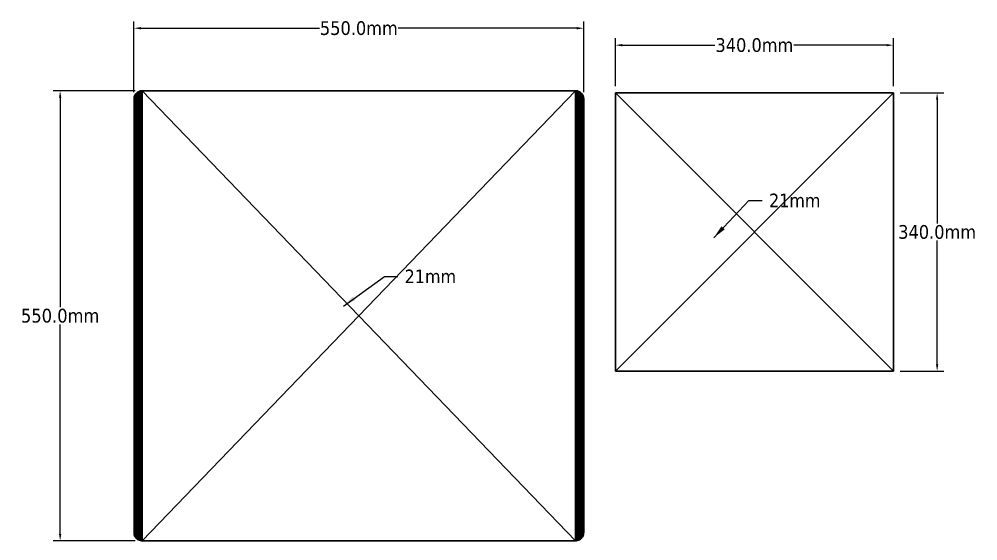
# Model space of a CAD drawing. Extents: x -119 to 1885, y 25 to 1269.
# Drawn here: x -119 to 1053, y 599 to 1236 of the extents above; entities that cross this region are included whole.
import ezdxf

# ---------------------------------------------------------------- set-up
doc = ezdxf.new("R2010")
doc.units = 0
doc.layers.get('0').update_dxf_attribs({"color": 13, "linetype": 'CONTINUOUS'})
doc.layers.get('DEFPOINTS').update_dxf_attribs({"linetype": 'CONTINUOUS'})
doc.styles.add('TAHOMA', font='Tahoma.ttf')
doc.dimstyles.new('DIMSTYLE1', dxfattribs={"dimtxt": 16.89413, "dimasz": 8.447065, "dimexe": 8.447065, "dimexo": 8.447065, "dimgap": 1.689413, "dimtad": 0, "dimtih": 1, "dimtoh": 1, "dimdec": 1, "dimzin": 0, "dimtxsty": 'TAHOMA', "dimcen": 0.09, "dimazin": 3, "dimtfac": 1, "dimtdec": 4, "dimtofl": 0, "dimtmove": 0, "dimatfit": 3, "dimtolj": 1, "dimtzin": 0})
doc.dimstyles.new('DIMSTYLE2', dxfattribs={"dimtxt": 16.76969, "dimasz": 8.384845, "dimexe": 8.384845, "dimexo": 8.384845, "dimgap": 1.676969, "dimtad": 0, "dimtih": 1, "dimtoh": 1, "dimdec": 1, "dimzin": 0, "dimtxsty": 'TAHOMA', "dimcen": 0.09, "dimazin": 3, "dimtfac": 1, "dimtdec": 4, "dimtofl": 0, "dimtmove": 0, "dimatfit": 3, "dimtolj": 1, "dimtzin": 0})
doc.dimstyles.get("Standard").update_dxf_attribs({"dimtxt": 0.18, "dimasz": 0.18, "dimexe": 0.18, "dimexo": 0.0625, "dimgap": 0.09, "dimtad": 0, "dimtih": 1, "dimtoh": 1, "dimdec": 4, "dimzin": 0, "dimtxsty": 'STANDARD', "dimcen": 0.09, "dimazin": 3, "dimtfac": 1, "dimtdec": 4, "dimtofl": 0, "dimtmove": 0, "dimatfit": 3, "dimtolj": 1, "dimtzin": 0})

# ---------------------------------------------------------------- blocks, each defined once
blk = doc.blocks.new('__________3')
for p, q in [((0, 340), (0, 0)), ((0, 340, 21), (0, 0, 21)), ((0, 340), (0, 340, 21)), ((340, 340), (0, 340)), ((340, 340, 21), (0, 340, 21)), ((340, 340), (340, 340, 21)), ((340, 0), (340, 340)), ((340, 0, 21), (340, 340, 21)), ((0, 0), (0, 0, 21)), ((0, 0, 21), (340, 0, 21)), ((0, 0), (340, 0)), ((340, 0), (340, 0, 21))]:
    blk.add_line(p, q)
at = {"color": 43}
mesh = blk.add_polyface(dxfattribs=at)
corners = [(0, 340, 21), (0, 0), (0, 0, 21), (0, 340)]
mesh.append_faces([[corners[k] for k in face] for face in [(0, 1, 2), (1, 0, 3)]], dxfattribs={"vtx0": -1, "color": 43})
mesh = blk.add_polyface(dxfattribs=at)
corners = [(0, 340, 21), (340, 340), (0, 340), (340, 340, 21)]
mesh.append_faces([[corners[k] for k in face] for face in [(0, 1, 2), (1, 0, 3)]], dxfattribs={"vtx0": -1, "color": 43})
at = {"color": 23}
mesh = blk.add_polyface(dxfattribs=at)
corners = [(340, 0, 21), (0, 340, 21), (0, 0, 21), (340, 340, 21)]
mesh.append_faces([[corners[k] for k in face] for face in [(0, 1, 2), (1, 0, 3)]], dxfattribs={"vtx0": -1, "color": 23})
mesh = blk.add_polyface(dxfattribs=at)
corners = [(340, 340), (0, 0), (0, 340), (340, 0)]
mesh.append_faces([[corners[k] for k in face] for face in [(0, 1, 2), (1, 0, 3)]], dxfattribs={"vtx0": -1, "color": 23})
at = {"color": 43}
mesh = blk.add_polyface(dxfattribs=at)
corners = [(340, 340), (340, 0, 21), (340, 0), (340, 340, 21)]
mesh.append_faces([[corners[k] for k in face] for face in [(0, 1, 2), (1, 0, 3)]], dxfattribs={"vtx0": -1, "color": 43})
mesh = blk.add_polyface(dxfattribs=at)
corners = [(340, 0, 21), (0, 0), (340, 0), (0, 0, 21)]
mesh.append_faces([[corners[k] for k in face] for face in [(0, 1, 2), (1, 0, 3)]], dxfattribs={"vtx0": -1, "color": 43})
blk = doc.blocks.new('__________8')
for p, q in [((0, 540), (0, 10)), ((0, 540, 21), (0, 540)), ((0, 540, 21), (0, 10, 21)), ((0.1, 541.3, 21), (0.1, 541.3)), ((0.3, 542.6, 21), (0.3, 542.6)), ((0.8, 543.8, 21), (0.8, 543.8)), ((1.3, 545, 21), (1.3, 545)), ((2.1, 546.1, 21), (2.1, 546.1)), ((2.9, 547.1, 21), (2.9, 547.1)), ((3.9, 547.9, 21), (3.9, 547.9)), ((5, 548.7, 21), (5, 548.7)), ((6.2, 549.2, 21), (6.2, 549.2)), ((7.4, 549.7, 21), (7.4, 549.7)), ((8.7, 549.9, 21), (8.7, 549.9)), ((540, 550), (10, 550)), ((10, 550, 21), (10, 550)), ((540, 550, 21), (10, 550, 21)), ((540, 550, 21), (540, 550)), ((541.3, 549.9, 21), (541.3, 549.9)), ((542.6, 549.7, 21), (542.6, 549.7)), ((543.8, 549.2, 21), (543.8, 549.2)), ((545, 548.7, 21), (545, 548.7)), ((546.1, 547.9, 21), (546.1, 547.9)), ((547.1, 547.1, 21), (547.1, 547.1)), ((547.9, 546.1, 21), (547.9, 546.1)), ((548.7, 545, 21), (548.7, 545)), ((549.2, 543.8, 21), (549.2, 543.8)), ((549.7, 542.6, 21), (549.7, 542.6)), ((549.9, 541.3, 21), (549.9, 541.3)), ((550, 10), (550, 540)), ((550, 10, 21), (550, 540, 21)), ((550, 540, 21), (550, 540)), ((0, 10, 21), (0, 10)), ((0.1, 8.7, 21), (0.1, 8.7)), ((0.3, 7.4, 21), (0.3, 7.4)), ((0.8, 6.2, 21), (0.8, 6.2)), ((1.3, 5, 21), (1.3, 5)), ((2.1, 3.9, 21), (2.1, 3.9)), ((2.9, 2.9, 21), (2.9, 2.9)), ((3.9, 2.1, 21), (3.9, 2.1)), ((5, 1.3, 21), (5, 1.3)), ((6.2, 0.8, 21), (6.2, 0.8)), ((7.4, 0.3, 21), (7.4, 0.3)), ((8.7, 0.1, 21), (8.7, 0.1)), ((10, 0), (540, 0)), ((10, 0, 21), (10, 0)), ((10, 0, 21), (540, 0, 21)), ((540, 0, 21), (540, 0)), ((541.3, 0.1, 21), (541.3, 0.1)), ((542.6, 0.3, 21), (542.6, 0.3)), ((543.8, 0.8, 21), (543.8, 0.8)), ((545, 1.3, 21), (545, 1.3)), ((546.1, 2.1, 21), (546.1, 2.1)), ((547.1, 2.9, 21), (547.1, 2.9)), ((547.9, 3.9, 21), (547.9, 3.9)), ((548.7, 5, 21), (548.7, 5)), ((549.2, 6.2, 21), (549.2, 6.2)), ((549.7, 7.4, 21), (549.7, 7.4)), ((549.9, 8.7, 21), (549.9, 8.7)), ((550, 10, 21), (550, 10))]:
    blk.add_line(p, q)
for centre, start, end in [((10, 540), 90, 180), ((10, 540, 21), 90, 180), ((10, 10), 180, 270), ((10, 10, 21), 180, 270), ((540, 10), 270, 360), ((540, 10, 21), 270, 360)]:
    blk.add_arc(centre, 10, start, end)
at = {"extrusion": (0, 0, -1)}
for centre in [(-540, 540), (-540, 540, -21)]:
    blk.add_arc(centre, 10, 90, 180, dxfattribs=at)
at = {"color": 23}
mesh = blk.add_polyface(dxfattribs=at)
corners = [(0.1, 541.3), (0, 10), (0, 540), (0.1, 8.7), (0.3, 542.6), (0.3, 7.4), (0.8, 543.8), (0.8, 6.2), (1.3, 545), (1.3, 5), (2.1, 546.1), (2.1, 3.9), (2.9, 547.1), (2.9, 2.9), (3.9, 547.9), (3.9, 2.1), (5, 548.7), (5, 1.3), (6.2, 549.2), (6.2, 0.8), (7.4, 549.7), (7.4, 0.3), (8.7, 549.9), (8.7, 0.1), (10, 550), (10, 0), (540, 550), (540, 0), (541.3, 549.9), (541.3, 0.1), (542.6, 549.7), (542.6, 0.3), (543.8, 549.2), (543.8, 0.8), (545, 548.7), (545, 1.3), (546.1, 547.9), (546.1, 2.1), (547.1, 547.1), (547.1, 2.9), (547.9, 546.1), (547.9, 3.9), (548.7, 545), (548.7, 5), (549.2, 543.8), (549.2, 6.2), (549.7, 542.6), (549.7, 7.4), (549.9, 541.3), (549.9, 8.7), (550, 540), (550, 10)]
mesh.append_faces([[corners[k] for k in face] for face in [(0, 1, 2), (49, 50, 51)]], dxfattribs={"vtx0": -1, "color": 23})
mesh.append_faces([[corners[k] for k in face] for face in [(1, 0, 3), (3, 4, 5), (5, 6, 7), (7, 8, 9), (9, 10, 11), (11, 12, 13), (13, 14, 15), (15, 16, 17), (17, 18, 19), (19, 20, 21), (21, 22, 23), (23, 24, 25), (25, 26, 27), (27, 28, 29), (29, 30, 31), (31, 32, 33), (33, 34, 35), (35, 36, 37), (37, 38, 39), (39, 40, 41), (41, 42, 43), (43, 44, 45), (45, 46, 47), (47, 48, 49)]], dxfattribs={"vtx0": -1, "vtx1": -1, "color": 23})
mesh.append_faces([[corners[k] for k in face] for face in [(3, 0, 4), (5, 4, 6), (7, 6, 8), (9, 8, 10), (11, 10, 12), (13, 12, 14), (15, 14, 16), (17, 16, 18), (19, 18, 20), (21, 20, 22), (23, 22, 24), (25, 24, 26), (27, 26, 28), (29, 28, 30), (31, 30, 32), (33, 32, 34), (35, 34, 36), (37, 36, 38), (39, 38, 40), (41, 40, 42), (43, 42, 44), (45, 44, 46), (47, 46, 48), (49, 48, 50)]], dxfattribs={"vtx0": -1, "vtx2": -1, "color": 23})
mesh = blk.add_polyface(dxfattribs=at)
corners = [(0.1, 8.7, 21), (0, 540, 21), (0, 10, 21), (0.1, 541.3, 21), (0.3, 7.4, 21), (0.3, 542.6, 21), (0.8, 6.2, 21), (0.8, 543.8, 21), (1.3, 5, 21), (1.3, 545, 21), (2.1, 3.9, 21), (2.1, 546.1, 21), (2.9, 2.9, 21), (2.9, 547.1, 21), (3.9, 2.1, 21), (3.9, 547.9, 21), (5, 1.3, 21), (5, 548.7, 21), (6.2, 0.8, 21), (6.2, 549.2, 21), (7.4, 0.3, 21), (7.4, 549.7, 21), (8.7, 0.1, 21), (8.7, 549.9, 21), (10, 0, 21), (10, 550, 21), (540, 0, 21), (540, 550, 21), (541.3, 0.1, 21), (541.3, 549.9, 21), (542.6, 0.3, 21), (542.6, 549.7, 21), (543.8, 0.8, 21), (543.8, 549.2, 21), (545, 1.3, 21), (545, 548.7, 21), (546.1, 2.1, 21), (546.1, 547.9, 21), (547.1, 2.9, 21), (547.1, 547.1, 21), (547.9, 3.9, 21), (547.9, 546.1, 21), (548.7, 5, 21), (548.7, 545, 21), (549.2, 6.2, 21), (549.2, 543.8, 21), (549.7, 7.4, 21), (549.7, 542.6, 21), (549.9, 8.7, 21), (549.9, 541.3, 21), (550, 10, 21), (550, 540, 21)]
mesh.append_faces([[corners[k] for k in face] for face in [(0, 1, 2), (49, 50, 51)]], dxfattribs={"vtx0": -1, "color": 23})
mesh.append_faces([[corners[k] for k in face] for face in [(1, 0, 3), (3, 4, 5), (5, 6, 7), (7, 8, 9), (9, 10, 11), (11, 12, 13), (13, 14, 15), (15, 16, 17), (17, 18, 19), (19, 20, 21), (21, 22, 23), (23, 24, 25), (25, 26, 27), (27, 28, 29), (29, 30, 31), (31, 32, 33), (33, 34, 35), (35, 36, 37), (37, 38, 39), (39, 40, 41), (41, 42, 43), (43, 44, 45), (45, 46, 47), (47, 48, 49)]], dxfattribs={"vtx0": -1, "vtx1": -1, "color": 23})
mesh.append_faces([[corners[k] for k in face] for face in [(3, 0, 4), (5, 4, 6), (7, 6, 8), (9, 8, 10), (11, 10, 12), (13, 12, 14), (15, 14, 16), (17, 16, 18), (19, 18, 20), (21, 20, 22), (23, 22, 24), (25, 24, 26), (27, 26, 28), (29, 28, 30), (31, 30, 32), (33, 32, 34), (35, 34, 36), (37, 36, 38), (39, 38, 40), (41, 40, 42), (43, 42, 44), (45, 44, 46), (47, 46, 48), (49, 48, 50)]], dxfattribs={"vtx0": -1, "vtx2": -1, "color": 23})
at = {"color": 43}
mesh = blk.add_polyface(dxfattribs=at)
corners = [(0.1, 541.3, 21), (0, 540), (0, 540, 21), (0.1, 541.3)]
mesh.append_faces([[corners[k] for k in face] for face in [(0, 1, 2), (1, 0, 3)]], dxfattribs={"vtx0": -1, "color": 43})
mesh = blk.add_polyface(dxfattribs=at)
corners = [(0, 540, 21), (0, 10), (0, 10, 21), (0, 540)]
mesh.append_faces([[corners[k] for k in face] for face in [(0, 1, 2), (1, 0, 3)]], dxfattribs={"vtx0": -1, "color": 43})
mesh = blk.add_polyface(dxfattribs=at)
corners = [(0.3, 542.6, 21), (0.1, 541.3), (0.1, 541.3, 21), (0.3, 542.6)]
mesh.append_faces([[corners[k] for k in face] for face in [(0, 1, 2), (1, 0, 3)]], dxfattribs={"vtx0": -1, "color": 43})
mesh = blk.add_polyface(dxfattribs=at)
corners = [(0.8, 543.8, 21), (0.3, 542.6), (0.3, 542.6, 21), (0.8, 543.8)]
mesh.append_faces([[corners[k] for k in face] for face in [(0, 1, 2), (1, 0, 3)]], dxfattribs={"vtx0": -1, "color": 43})
mesh = blk.add_polyface(dxfattribs=at)
corners = [(1.3, 545, 21), (0.8, 543.8), (0.8, 543.8, 21), (1.3, 545)]
mesh.append_faces([[corners[k] for k in face] for face in [(0, 1, 2), (1, 0, 3)]], dxfattribs={"vtx0": -1, "color": 43})
mesh = blk.add_polyface(dxfattribs=at)
corners = [(2.1, 546.1, 21), (1.3, 545), (1.3, 545, 21), (2.1, 546.1)]
mesh.append_faces([[corners[k] for k in face] for face in [(0, 1, 2), (1, 0, 3)]], dxfattribs={"vtx0": -1, "color": 43})
mesh = blk.add_polyface(dxfattribs=at)
corners = [(2.9, 547.1, 21), (2.1, 546.1), (2.1, 546.1, 21), (2.9, 547.1)]
mesh.append_faces([[corners[k] for k in face] for face in [(0, 1, 2), (1, 0, 3)]], dxfattribs={"vtx0": -1, "color": 43})
mesh = blk.add_polyface(dxfattribs=at)
corners = [(2.9, 547.1, 21), (3.9, 547.9), (2.9, 547.1), (3.9, 547.9, 21)]
mesh.append_faces([[corners[k] for k in face] for face in [(0, 1, 2), (1, 0, 3)]], dxfattribs={"vtx0": -1, "color": 43})
mesh = blk.add_polyface(dxfattribs=at)
corners = [(3.9, 547.9, 21), (5, 548.7), (3.9, 547.9), (5, 548.7, 21)]
mesh.append_faces([[corners[k] for k in face] for face in [(0, 1, 2), (1, 0, 3)]], dxfattribs={"vtx0": -1, "color": 43})
mesh = blk.add_polyface(dxfattribs=at)
corners = [(5, 548.7, 21), (6.2, 549.2), (5, 548.7), (6.2, 549.2, 21)]
mesh.append_faces([[corners[k] for k in face] for face in [(0, 1, 2), (1, 0, 3)]], dxfattribs={"vtx0": -1, "color": 43})
mesh = blk.add_polyface(dxfattribs=at)
corners = [(6.2, 549.2, 21), (7.4, 549.7), (6.2, 549.2), (7.4, 549.7, 21)]
mesh.append_faces([[corners[k] for k in face] for face in [(0, 1, 2), (1, 0, 3)]], dxfattribs={"vtx0": -1, "color": 43})
mesh = blk.add_polyface(dxfattribs=at)
corners = [(7.4, 549.7, 21), (8.7, 549.9), (7.4, 549.7), (8.7, 549.9, 21)]
mesh.append_faces([[corners[k] for k in face] for face in [(0, 1, 2), (1, 0, 3)]], dxfattribs={"vtx0": -1, "color": 43})
mesh = blk.add_polyface(dxfattribs=at)
corners = [(8.7, 549.9, 21), (10, 550), (8.7, 549.9), (10, 550, 21)]
mesh.append_faces([[corners[k] for k in face] for face in [(0, 1, 2), (1, 0, 3)]], dxfattribs={"vtx0": -1, "color": 43})
mesh = blk.add_polyface(dxfattribs=at)
corners = [(10, 550, 21), (540, 550), (10, 550), (540, 550, 21)]
mesh.append_faces([[corners[k] for k in face] for face in [(0, 1, 2), (1, 0, 3)]], dxfattribs={"vtx0": -1, "color": 43})
mesh = blk.add_polyface(dxfattribs=at)
corners = [(540, 550, 21), (541.3, 549.9), (540, 550), (541.3, 549.9, 21)]
mesh.append_faces([[corners[k] for k in face] for face in [(0, 1, 2), (1, 0, 3)]], dxfattribs={"vtx0": -1, "color": 43})
mesh = blk.add_polyface(dxfattribs=at)
corners = [(541.3, 549.9, 21), (542.6, 549.7), (541.3, 549.9), (542.6, 549.7, 21)]
mesh.append_faces([[corners[k] for k in face] for face in [(0, 1, 2), (1, 0, 3)]], dxfattribs={"vtx0": -1, "color": 43})
mesh = blk.add_polyface(dxfattribs=at)
corners = [(542.6, 549.7, 21), (543.8, 549.2), (542.6, 549.7), (543.8, 549.2, 21)]
mesh.append_faces([[corners[k] for k in face] for face in [(0, 1, 2), (1, 0, 3)]], dxfattribs={"vtx0": -1, "color": 43})
mesh = blk.add_polyface(dxfattribs=at)
corners = [(543.8, 549.2, 21), (545, 548.7), (543.8, 549.2), (545, 548.7, 21)]
mesh.append_faces([[corners[k] for k in face] for face in [(0, 1, 2), (1, 0, 3)]], dxfattribs={"vtx0": -1, "color": 43})
mesh = blk.add_polyface(dxfattribs=at)
corners = [(545, 548.7, 21), (546.1, 547.9), (545, 548.7), (546.1, 547.9, 21)]
mesh.append_faces([[corners[k] for k in face] for face in [(0, 1, 2), (1, 0, 3)]], dxfattribs={"vtx0": -1, "color": 43})
mesh = blk.add_polyface(dxfattribs=at)
corners = [(546.1, 547.9, 21), (547.1, 547.1), (546.1, 547.9), (547.1, 547.1, 21)]
mesh.append_faces([[corners[k] for k in face] for face in [(0, 1, 2), (1, 0, 3)]], dxfattribs={"vtx0": -1, "color": 43})
mesh = blk.add_polyface(dxfattribs=at)
corners = [(547.1, 547.1), (547.9, 546.1, 21), (547.9, 546.1), (547.1, 547.1, 21)]
mesh.append_faces([[corners[k] for k in face] for face in [(0, 1, 2), (1, 0, 3)]], dxfattribs={"vtx0": -1, "color": 43})
mesh = blk.add_polyface(dxfattribs=at)
corners = [(547.9, 546.1), (548.7, 545, 21), (548.7, 545), (547.9, 546.1, 21)]
mesh.append_faces([[corners[k] for k in face] for face in [(0, 1, 2), (1, 0, 3)]], dxfattribs={"vtx0": -1, "color": 43})
mesh = blk.add_polyface(dxfattribs=at)
corners = [(548.7, 545), (549.2, 543.8, 21), (549.2, 543.8), (548.7, 545, 21)]
mesh.append_faces([[corners[k] for k in face] for face in [(0, 1, 2), (1, 0, 3)]], dxfattribs={"vtx0": -1, "color": 43})
mesh = blk.add_polyface(dxfattribs=at)
corners = [(549.2, 543.8), (549.7, 542.6, 21), (549.7, 542.6), (549.2, 543.8, 21)]
mesh.append_faces([[corners[k] for k in face] for face in [(0, 1, 2), (1, 0, 3)]], dxfattribs={"vtx0": -1, "color": 43})
mesh = blk.add_polyface(dxfattribs=at)
corners = [(549.7, 542.6), (549.9, 541.3, 21), (549.9, 541.3), (549.7, 542.6, 21)]
mesh.append_faces([[corners[k] for k in face] for face in [(0, 1, 2), (1, 0, 3)]], dxfattribs={"vtx0": -1, "color": 43})
mesh = blk.add_polyface(dxfattribs=at)
corners = [(549.9, 541.3), (550, 540, 21), (550, 540), (549.9, 541.3, 21)]
mesh.append_faces([[corners[k] for k in face] for face in [(0, 1, 2), (1, 0, 3)]], dxfattribs={"vtx0": -1, "color": 43})
mesh = blk.add_polyface(dxfattribs=at)
corners = [(550, 540), (550, 10, 21), (550, 10), (550, 540, 21)]
mesh.append_faces([[corners[k] for k in face] for face in [(0, 1, 2), (1, 0, 3)]], dxfattribs={"vtx0": -1, "color": 43})
mesh = blk.add_polyface(dxfattribs=at)
corners = [(0, 10, 21), (0.1, 8.7), (0.1, 8.7, 21), (0, 10)]
mesh.append_faces([[corners[k] for k in face] for face in [(0, 1, 2), (1, 0, 3)]], dxfattribs={"vtx0": -1, "color": 43})
mesh = blk.add_polyface(dxfattribs=at)
corners = [(0.1, 8.7, 21), (0.3, 7.4), (0.3, 7.4, 21), (0.1, 8.7)]
mesh.append_faces([[corners[k] for k in face] for face in [(0, 1, 2), (1, 0, 3)]], dxfattribs={"vtx0": -1, "color": 43})
mesh = blk.add_polyface(dxfattribs=at)
corners = [(0.3, 7.4, 21), (0.8, 6.2), (0.8, 6.2, 21), (0.3, 7.4)]
mesh.append_faces([[corners[k] for k in face] for face in [(0, 1, 2), (1, 0, 3)]], dxfattribs={"vtx0": -1, "color": 43})
mesh = blk.add_polyface(dxfattribs=at)
corners = [(0.8, 6.2, 21), (1.3, 5), (1.3, 5, 21), (0.8, 6.2)]
mesh.append_faces([[corners[k] for k in face] for face in [(0, 1, 2), (1, 0, 3)]], dxfattribs={"vtx0": -1, "color": 43})
mesh = blk.add_polyface(dxfattribs=at)
corners = [(1.3, 5, 21), (2.1, 3.9), (2.1, 3.9, 21), (1.3, 5)]
mesh.append_faces([[corners[k] for k in face] for face in [(0, 1, 2), (1, 0, 3)]], dxfattribs={"vtx0": -1, "color": 43})
mesh = blk.add_polyface(dxfattribs=at)
corners = [(2.1, 3.9, 21), (2.9, 2.9), (2.9, 2.9, 21), (2.1, 3.9)]
mesh.append_faces([[corners[k] for k in face] for face in [(0, 1, 2), (1, 0, 3)]], dxfattribs={"vtx0": -1, "color": 43})
mesh = blk.add_polyface(dxfattribs=at)
corners = [(3.9, 2.1, 21), (2.9, 2.9), (3.9, 2.1), (2.9, 2.9, 21)]
mesh.append_faces([[corners[k] for k in face] for face in [(0, 1, 2), (1, 0, 3)]], dxfattribs={"vtx0": -1, "color": 43})
mesh = blk.add_polyface(dxfattribs=at)
corners = [(5, 1.3, 21), (3.9, 2.1), (5, 1.3), (3.9, 2.1, 21)]
mesh.append_faces([[corners[k] for k in face] for face in [(0, 1, 2), (1, 0, 3)]], dxfattribs={"vtx0": -1, "color": 43})
mesh = blk.add_polyface(dxfattribs=at)
corners = [(6.2, 0.8, 21), (5, 1.3), (6.2, 0.8), (5, 1.3, 21)]
mesh.append_faces([[corners[k] for k in face] for face in [(0, 1, 2), (1, 0, 3)]], dxfattribs={"vtx0": -1, "color": 43})
mesh = blk.add_polyface(dxfattribs=at)
corners = [(7.4, 0.3, 21), (6.2, 0.8), (7.4, 0.3), (6.2, 0.8, 21)]
mesh.append_faces([[corners[k] for k in face] for face in [(0, 1, 2), (1, 0, 3)]], dxfattribs={"vtx0": -1, "color": 43})
mesh = blk.add_polyface(dxfattribs=at)
corners = [(8.7, 0.1, 21), (7.4, 0.3), (8.7, 0.1), (7.4, 0.3, 21)]
mesh.append_faces([[corners[k] for k in face] for face in [(0, 1, 2), (1, 0, 3)]], dxfattribs={"vtx0": -1, "color": 43})
mesh = blk.add_polyface(dxfattribs=at)
corners = [(10, 0, 21), (8.7, 0.1), (10, 0), (8.7, 0.1, 21)]
mesh.append_faces([[corners[k] for k in face] for face in [(0, 1, 2), (1, 0, 3)]], dxfattribs={"vtx0": -1, "color": 43})
mesh = blk.add_polyface(dxfattribs=at)
corners = [(540, 0, 21), (10, 0), (540, 0), (10, 0, 21)]
mesh.append_faces([[corners[k] for k in face] for face in [(0, 1, 2), (1, 0, 3)]], dxfattribs={"vtx0": -1, "color": 43})
mesh = blk.add_polyface(dxfattribs=at)
corners = [(541.3, 0.1, 21), (540, 0), (541.3, 0.1), (540, 0, 21)]
mesh.append_faces([[corners[k] for k in face] for face in [(0, 1, 2), (1, 0, 3)]], dxfattribs={"vtx0": -1, "color": 43})
mesh = blk.add_polyface(dxfattribs=at)
corners = [(542.6, 0.3, 21), (541.3, 0.1), (542.6, 0.3), (541.3, 0.1, 21)]
mesh.append_faces([[corners[k] for k in face] for face in [(0, 1, 2), (1, 0, 3)]], dxfattribs={"vtx0": -1, "color": 43})
mesh = blk.add_polyface(dxfattribs=at)
corners = [(543.8, 0.8, 21), (542.6, 0.3), (543.8, 0.8), (542.6, 0.3, 21)]
mesh.append_faces([[corners[k] for k in face] for face in [(0, 1, 2), (1, 0, 3)]], dxfattribs={"vtx0": -1, "color": 43})
mesh = blk.add_polyface(dxfattribs=at)
corners = [(545, 1.3, 21), (543.8, 0.8), (545, 1.3), (543.8, 0.8, 21)]
mesh.append_faces([[corners[k] for k in face] for face in [(0, 1, 2), (1, 0, 3)]], dxfattribs={"vtx0": -1, "color": 43})
mesh = blk.add_polyface(dxfattribs=at)
corners = [(546.1, 2.1, 21), (545, 1.3), (546.1, 2.1), (545, 1.3, 21)]
mesh.append_faces([[corners[k] for k in face] for face in [(0, 1, 2), (1, 0, 3)]], dxfattribs={"vtx0": -1, "color": 43})
mesh = blk.add_polyface(dxfattribs=at)
corners = [(547.1, 2.9, 21), (546.1, 2.1), (547.1, 2.9), (546.1, 2.1, 21)]
mesh.append_faces([[corners[k] for k in face] for face in [(0, 1, 2), (1, 0, 3)]], dxfattribs={"vtx0": -1, "color": 43})
mesh = blk.add_polyface(dxfattribs=at)
corners = [(547.9, 3.9), (547.1, 2.9, 21), (547.1, 2.9), (547.9, 3.9, 21)]
mesh.append_faces([[corners[k] for k in face] for face in [(0, 1, 2), (1, 0, 3)]], dxfattribs={"vtx0": -1, "color": 43})
mesh = blk.add_polyface(dxfattribs=at)
corners = [(548.7, 5), (547.9, 3.9, 21), (547.9, 3.9), (548.7, 5, 21)]
mesh.append_faces([[corners[k] for k in face] for face in [(0, 1, 2), (1, 0, 3)]], dxfattribs={"vtx0": -1, "color": 43})
mesh = blk.add_polyface(dxfattribs=at)
corners = [(549.2, 6.2), (548.7, 5, 21), (548.7, 5), (549.2, 6.2, 21)]
mesh.append_faces([[corners[k] for k in face] for face in [(0, 1, 2), (1, 0, 3)]], dxfattribs={"vtx0": -1, "color": 43})
mesh = blk.add_polyface(dxfattribs=at)
corners = [(549.7, 7.4), (549.2, 6.2, 21), (549.2, 6.2), (549.7, 7.4, 21)]
mesh.append_faces([[corners[k] for k in face] for face in [(0, 1, 2), (1, 0, 3)]], dxfattribs={"vtx0": -1, "color": 43})
mesh = blk.add_polyface(dxfattribs=at)
corners = [(549.9, 8.7), (549.7, 7.4, 21), (549.7, 7.4), (549.9, 8.7, 21)]
mesh.append_faces([[corners[k] for k in face] for face in [(0, 1, 2), (1, 0, 3)]], dxfattribs={"vtx0": -1, "color": 43})
mesh = blk.add_polyface(dxfattribs=at)
corners = [(550, 10), (549.9, 8.7, 21), (549.9, 8.7), (550, 10, 21)]
mesh.append_faces([[corners[k] for k in face] for face in [(0, 1, 2), (1, 0, 3)]], dxfattribs={"vtx0": -1, "color": 43})
blk = doc.blocks.new('*D12')
at = {"color": 0}
for p, q in [((22.6, 1148.6), (-77.7, 1148.6)), ((-69.3, 1140.1), (-69.3, 884.1)), ((-69.3, 607), (-69.3, 863.1)), ((22.6, 598.6), (-77.7, 598.6))]:
    blk.add_line(p, q, dxfattribs=at)
for points in [[(-67.9, 1140.1), (-70.7, 1140.1), (-69.3, 1148.6)], [(-70.7, 607), (-67.9, 607), (-69.3, 598.6)]]:
    blk.add_solid(points, dxfattribs=at)
at = {"layer": 'DEFPOINTS', "color": 0}
for p in [(31, 1148.6), (-69.3, 598.6), (31, 598.6)]:
    blk.add_point(p, dxfattribs=at)
at = {"color": 0, "insert": (-69.3, 873.6), "char_height": 16.894, "attachment_point": 5, "style": 'TAHOMA'}
blk.add_mtext('\\A1;550.0mm', dxfattribs=at)
blk = doc.blocks.new('*D13')
at = {"color": 0}
for p, q in [((21, 1147), (21, 1233.4)), ((571, 1147), (571, 1233.4)), ((29.4, 1225), (247.7, 1225)), ((562.6, 1225), (344.3, 1225))]:
    blk.add_line(p, q, dxfattribs=at)
for points in [[(29.4, 1226.4), (29.4, 1223.6), (21, 1225)], [(562.6, 1223.6), (562.6, 1226.4), (571, 1225)]]:
    blk.add_solid(points, dxfattribs=at)
at = {"layer": 'DEFPOINTS', "color": 0}
for p in [(571, 1225), (21, 1138.6), (571, 1138.6)]:
    blk.add_point(p, dxfattribs=at)
at = {"color": 0, "insert": (296, 1225), "char_height": 16.77, "attachment_point": 5, "style": 'TAHOMA'}
blk.add_mtext('\\A1;550.0mm', dxfattribs=at)
blk = doc.blocks.new('*D15')
at = {"color": 0}
for p, q in [((609.8, 1154.3), (609.8, 1212.7)), ((949.8, 1154.3), (949.8, 1212.7)), ((618.2, 1204.3), (731.3, 1204.3)), ((941.4, 1204.3), (828.2, 1204.3))]:
    blk.add_line(p, q, dxfattribs=at)
for points in [[(618.2, 1205.7), (618.2, 1202.9), (609.8, 1204.3)], [(941.4, 1202.9), (941.4, 1205.7), (949.8, 1204.3)]]:
    blk.add_solid(points, dxfattribs=at)
at = {"layer": 'DEFPOINTS', "color": 0}
for p in [(609.8, 1204.3), (609.8, 1145.9), (949.8, 1145.9)]:
    blk.add_point(p, dxfattribs=at)
at = {"color": 0, "insert": (779.8, 1204.3), "char_height": 16.77, "attachment_point": 5, "style": 'TAHOMA'}
blk.add_mtext('\\A1;340.0mm', dxfattribs=at)
blk = doc.blocks.new('*D16')
at = {"color": 0}
for p, q in [((958.2, 1145.9), (1011.7, 1145.9)), ((1003.3, 1137.5), (1003.3, 986.3)), ((1003.3, 814.3), (1003.3, 965.5)), ((958.2, 805.9), (1011.7, 805.9))]:
    blk.add_line(p, q, dxfattribs=at)
for points in [[(1004.7, 1137.5), (1001.9, 1137.5), (1003.3, 1145.9)], [(1001.9, 814.3), (1004.7, 814.3), (1003.3, 805.9)]]:
    blk.add_solid(points, dxfattribs=at)
at = {"layer": 'DEFPOINTS', "color": 0}
for p in [(949.8, 1145.9), (949.8, 805.9), (1003.3, 805.9)]:
    blk.add_point(p, dxfattribs=at)
at = {"color": 0, "insert": (1003.3, 975.9), "char_height": 16.77, "attachment_point": 5, "style": 'TAHOMA'}
blk.add_mtext('\\A1;340.0mm', dxfattribs=at)

msp = doc.modelspace()

# ---------------------------------------------------------------- block references
for name, p in [('__________8', (21.03, 598.59)), ('__________3', (609.79, 805.89))]:
    msp.add_blockref(name, p)

# ---------------------------------------------------------------- texts
at = {"color": 49, "attachment_point": 1, "style": 'TAHOMA'}
for insert, char_height in [((797.73, 1022.84, 57.02), 16.556), ((352.04, 930.01, 56.2), 16.561)]:
    msp.add_mtext('21mm', dxfattribs=dict(at, insert=insert, char_height=char_height))

# ---------------------------------------------------------------- dimensions: what is measured, and where the dimension line sits
at = {"color": 49}
for base, p1, p2, picture, middle in [((571.03, 1225.03, 21), (21.03, 1138.59, 21), (571.03, 1138.59, 21), '*D13', (296.03, 1225.03, 21)), ((609.79, 1204.28, 21), (949.79, 1145.89, 21), (609.79, 1145.89, 21), '*D15', (779.79, 1204.28, 21))]:
    dim = msp.add_linear_dim(base=base, p1=p1, p2=p2, dimstyle='DIMSTYLE2', override={"dimpost": 'mm'}, dxfattribs=at)
    dim.commit()
    dim.dimension.update_dxf_attribs({"geometry": picture, "text_midpoint": middle})
for base, p1, p2, dimstyle, picture, middle in [((-69.29, 598.59), (31.03, 1148.59), (31.03, 598.59), 'DIMSTYLE1', '*D12', (-69.29, 873.59)), ((1003.32, 805.89, 21), (949.79, 1145.89, 21), (949.79, 805.89, 21), 'DIMSTYLE2', '*D16', (1003.32, 975.89, 21))]:
    dim = msp.add_linear_dim(base=base, p1=p1, p2=p2, angle=90, dimstyle=dimstyle, override={"dimpost": 'mm'}, dxfattribs=at)
    dim.commit()
    dim.dimension.update_dxf_attribs({"geometry": picture, "text_midpoint": middle})

# ---------------------------------------------------------------- leaders
for points, override in [([(730.22, 969.02, -57.02), (772.89, 1014.57, -57.02), (789.45, 1014.57, -57.02)], {"dimasz": 16.556267}), ([(277.06, 885.26, -56.2), (327.2, 921.73, -56.2), (343.76, 921.73, -56.2)], {"dimasz": 16.561121})]:
    msp.add_leader(points, dimstyle='STANDARD', override=override, dxfattribs=at)

doc.saveas('drawing.dxf')
